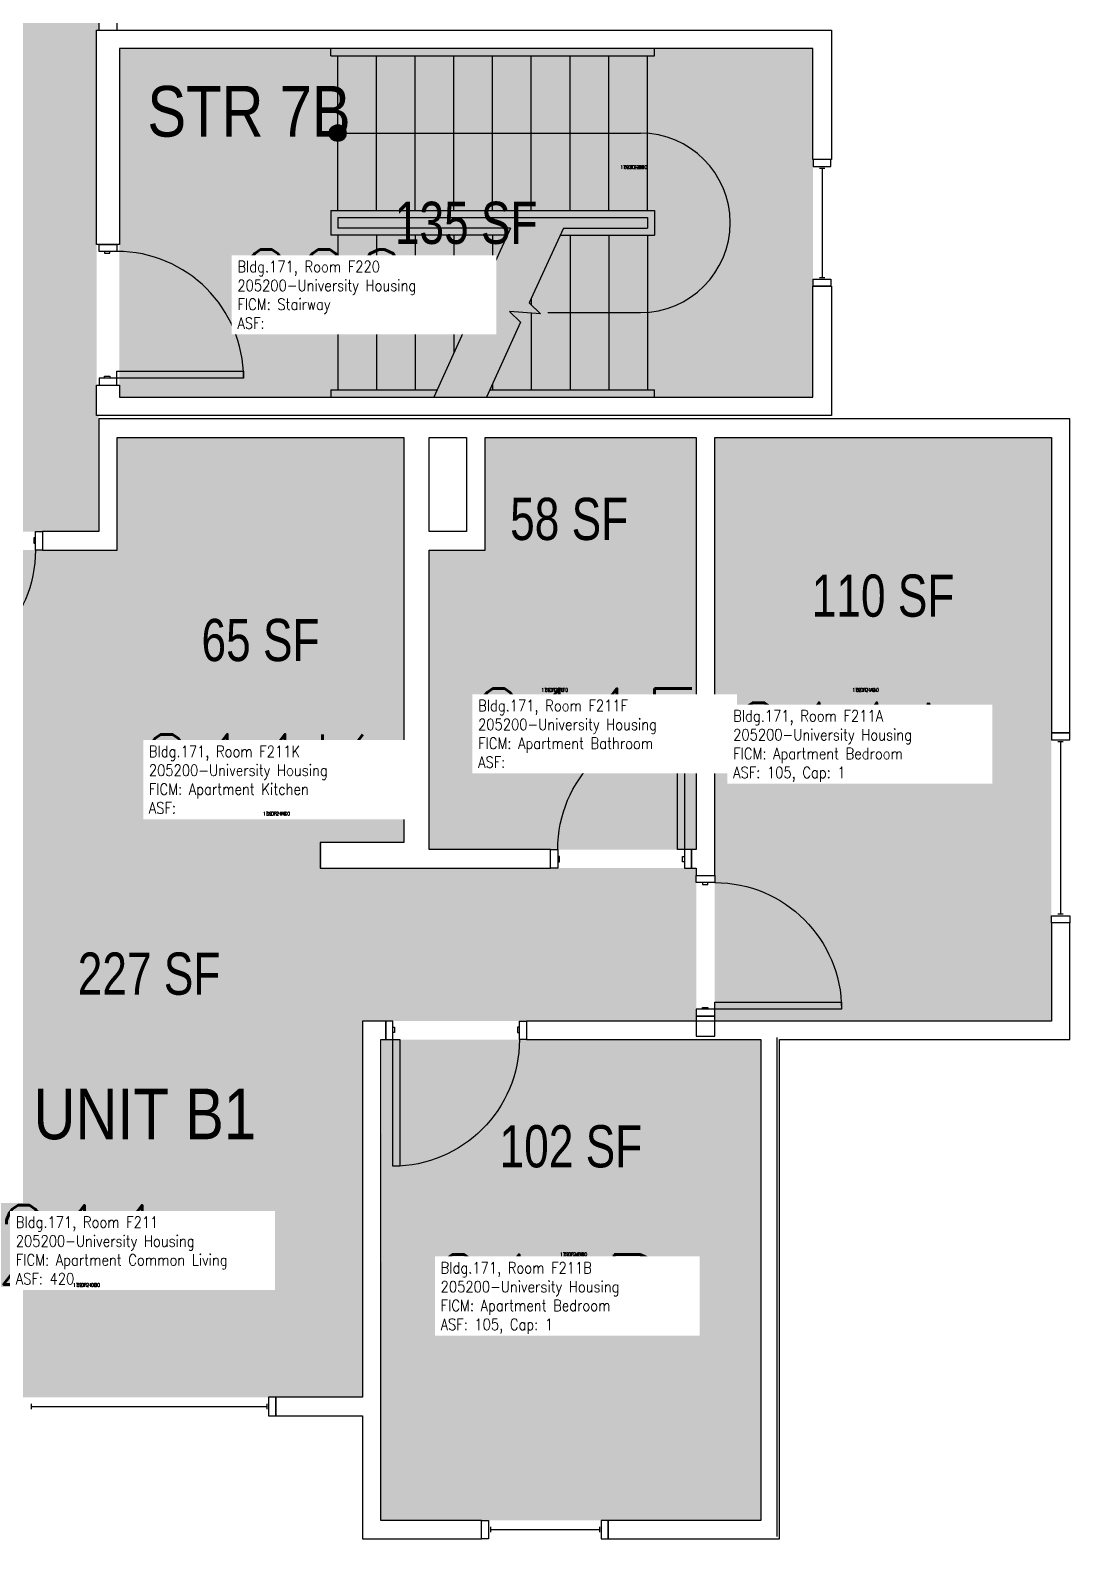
# Model space of a CAD drawing. Header units: inches. Extents: x -93 to 1642, y -75 to 1661.
# Drawn here: x 1344.4 to 1639.8, y -75.3 to 353.5 of the extents above; entities that cross this region are included whole.
import ezdxf
from ezdxf.enums import TextEntityAlignment as Align

# ---------------------------------------------------------------- set-up
doc = ezdxf.new("R2010")
doc.units = ezdxf.units.IN
doc.header["$LTSCALE"] = 96
doc.header["$MEASUREMENT"] = 0
for name, color, linetype in [('A-AREA-IDEN', 1, 'Continuous'), ('A-DOOR', 2, 'Continuous'), ('A-FLOR', 3, 'Continuous'), ('A-GLAZ', 1, 'Continuous'), ('A-IDEN-RNUM', 7, 'Continuous'), ('A-IDEN-SNUM', 4, 'Continuous'), ('A-IDEN-VNUM', 4, 'Continuous'), ('A-WALL', 5, 'Continuous'), ('AREA-TEXT', 3, 'Continuous'), ('Rooms-Category-Color', 7, 'Continuous'), ('Rooms-College-Color', 7, 'Continuous'), ('Rooms-Department-Color', 7, 'Continuous'), ('Rooms-Division-Color', 7, 'Continuous'), ('Rooms-Information', 7, 'Continuous')]:
    doc.layers.add(name, color=color, linetype=linetype)
doc.styles.add('AREA', font='arial.ttf', dxfattribs={"width": 0.75, "height": 12})
doc.styles.add('DIMS', font='ARIALN.TTF')
doc.styles.add('ROOMSNUMBER', font='txt.shx', dxfattribs={"height": 0.03})
doc.styles.add('ROOMVNUMBER', font='simplex.shx', dxfattribs={"width": 0.85})
doc.styles.get("Standard").update_dxf_attribs({"font": 'ARIALN.TTF'})
doc.dimstyles.new('NBA 2004', dxfattribs={"dimscale": 128, "dimtxt": 0.125, "dimasz": 0.09375, "dimexe": 0.125, "dimexo": 0.125, "dimgap": 0.0625, "dimtad": 1, "dimdec": 3, "dimzin": 3, "dimdsep": 46, "dimlunit": 4, "dimtxsty": 'DIMS', "dimblk": 'ARCHTICK', "dimcen": 0.09375, "dimdle": 0.125, "dimclrd": 256, "dimclre": 256, "dimclrt": 2, "dimadec": 0, "dimazin": 0, "dimtfac": 0.75, "dimtdec": 3, "dimtmove": 2, "dimatfit": 2, "dimfxl": 0.125, "dimfrac": 2, "dimtolj": 1, "dimtzin": 0, "dimlwd": -1, "dimlwe": -1, "dimarcsym": 0})

# ---------------------------------------------------------------- blocks, each defined once
blk = doc.blocks.new('_ArchTick')
at = {"color": 0, "linetype": 'ByBlock', "const_width": 0.15}
blk.add_lwpolyline([(-0.5, -0.5), (0.5, 0.5)], dxfattribs=at)

msp = doc.modelspace()

# ---------------------------------------------------------------- hatches: boundary and pattern name
at = {"layer": 'A-FLOR'}
h = msp.add_hatch(color=256, dxfattribs=at)
edge = h.paths.add_edge_path()
edge.add_line((1429.75000065152, 322.958715159717), (1429.75000065152, 325.5388031910626))
edge.add_ellipse((1431.75000065152, 324.2487591753898), major_axis=(1.682886443342739, 1.682886443342739), ratio=0.9999999999999651, start_angle=45.00000000000102, end_angle=102.17709344266342, ccw=False)
edge.add_line((1431.75000065152, 326.6287200074988), (1431.75000065152, 321.8687983432807))
edge.add_ellipse((1431.75000065152, 324.2487591753898), major_axis=(-1.682886443342702, 1.682886443342702), ratio=0.9999999999999808, start_angle=77.82290655733527, end_angle=134.9999999999994, ccw=False)
edge = h.paths.add_edge_path()
edge.add_line((1429.75000065152, 325.5388031910626), (1429.75000065152, 322.958715159717))
edge.add_ellipse((1431.75000065152, 324.2487591753898), major_axis=(-1.682886443342747, 1.682886443342747), ratio=0.9999999999999857, start_angle=12.177093442663988, end_angle=77.82290655733527, ccw=False)
edge = h.paths.add_edge_path()
edge.add_line((1431.75000065152, 324.2487591753898), (1431.75000065152, 326.6287200074988))
edge.add_ellipse((1431.75000065152, 324.2487591753898), major_axis=(1.682886443342738, 1.68288644334274), ratio=0.9999999999998909, start_angle=314.9999999999969, end_angle=405.0000000000031, ccw=False)
edge.add_line((1434.129961483629, 324.2487591753898), (1431.75000065152, 324.2487591753898))
edge = h.paths.add_edge_path()
edge.add_line((1431.75000065152, 321.8687983432807), (1431.75000065152, 324.2487591753898))
edge.add_line((1431.75000065152, 324.2487591753898), (1434.129961483629, 324.2487591753898))
edge.add_ellipse((1431.75000065152, 324.2487591753898), major_axis=(-1.682886443342739, 1.682886443342739), ratio=0.9999999999998909, start_angle=134.9999999999968, end_angle=225.0000000000031, ccw=False)
h = msp.add_hatch(color=256, dxfattribs=at)
edge = h.paths.add_edge_path()
edge.add_line((1429.749999089646, 271.9587171858581), (1429.749999089646, 274.5388052172037))
edge.add_ellipse((1431.749999089646, 273.2487612015309), major_axis=(-1.682886443342704, 1.682886443342703), ratio=0.9999999999999576, start_angle=-45.000000000001194, end_angle=12.177093442664273, ccw=False)
edge.add_line((1431.749999089646, 275.62872203364), (1431.749999089646, 270.8688003694219))
edge.add_ellipse((1431.749999089646, 273.2487612015309), major_axis=(1.682886443342676, 1.682886443342676), ratio=0.9999999999999599, start_angle=167.8229065573346, end_angle=225.0000000000012, ccw=False)
edge = h.paths.add_edge_path()
edge.add_line((1429.749999089646, 274.5388052172037), (1429.749999089646, 271.9587171858581))
edge.add_ellipse((1431.749999089646, 273.2487612015309), major_axis=(-1.682886443342747, 1.682886443342747), ratio=0.9999999999999857, start_angle=12.177093442663988, end_angle=77.82290655733527, ccw=False)
edge = h.paths.add_edge_path()
edge.add_line((1431.749999089646, 273.2487612015309), (1431.749999089646, 275.62872203364))
edge.add_ellipse((1431.749999089646, 273.2487612015309), major_axis=(-1.682886443342709, 1.682886443342709), ratio=0.99999999999995, start_angle=225.0000000000014, end_angle=314.9999999999986, ccw=False)
edge.add_line((1434.129959921755, 273.2487612015309), (1431.749999089646, 273.2487612015309))
edge = h.paths.add_edge_path()
edge.add_line((1431.749999089646, 270.8688003694219), (1431.749999089646, 273.2487612015309))
edge.add_line((1431.749999089646, 273.2487612015309), (1434.129959921755, 273.2487612015309))
edge.add_ellipse((1431.749999089646, 273.2487612015309), major_axis=(1.682886443342657, 1.682886443342657), ratio=0.9999999999999638, start_angle=225.000000000001, end_angle=314.999999999999, ccw=False)
at = {"layer": 'Rooms-Category-Color', "true_color": 0xadadad}
for points in [[(1363.875002218004, 211.004744492297), (1303.87500206219, 211.004744492297), (1303.875000468048, 332.391984803662), (1278.875000468049, 332.391984803662), (1278.875000468049, 414.7160979823528), (1303.875000468042, 414.7160979823528), (1303.875000468042, 1145.531314013069), (1303.87500206219, 1145.531314013069), (1303.87500206219, 1227.85542719176), (1303.875000468048, 1227.85542719176), (1303.875000468043, 1322.498705997726), (1363.875000340934, 1322.49870599773), (1363.875000340934, 1130.216098604817), (1388.875000340926, 1130.216098604817), (1388.875000340926, 1047.891985426127), (1363.875000340926, 1047.891985426127), (1363.875000340926, 863.8554278141951), (1388.875000340926, 863.8554278141951), (1388.875000340926, 781.5313146355043), (1363.875000340934, 781.5313146355043), (1363.875000340934, 353.4987054477958), (1363.250000098103, 353.4987054477958), (1363.250000098103, 243.998705968893), (1363.874561181933, 243.998705968893), (1363.875002218004, 242.9987318208281)], [(1369.750001793889, 348.2487335247914), (1566.750001096936, 348.2487335247914), (1566.750001096936, 249.2487340461471), (1369.750001793889, 249.2487340461471)]]:
    msp.add_hatch(color=253, dxfattribs=at).paths.add_polyline_path(points)
at = {"layer": 'Rooms-Category-Color', "true_color": 0x728ef3}
for points in [[(1369.125000233719, 237.7487584652238), (1450.500000233719, 237.7487584652242), (1450.500000233737, 122.6237584652374), (1369.125000233733, 122.6237584652238)], [(1473.625002218007, 237.7487326419836), (1533.625002218005, 237.7487326419838), (1533.625002218005, 120.6237326433242), (1457.750002218007, 120.6237326433245), (1457.750002218007, 205.7487326419841), (1473.625002218007, 205.7487326419836)], [(1634.500002218002, 237.7487326419836), (1538.875002218006, 237.7487358083857), (1538.875002217977, 113.2438420794427), (1538.875002217966, 71.87373264200266), (1634.500002217966, 71.87373264198175)], [(1438.750000155813, -35.00124153478056), (1317.518278961767, -35.00124153478011), (1317.518278961765, 71.13800581230758), (1222.643278883854, 71.87375846522029), (1222.643278883854, 115.3737584665665), (1305.868168164109, 115.3737584665627), (1305.886446970068, 205.7547711366925), (1369.143279039671, 205.7547711366923), (1369.125000233733, 122.6237584652204), (1427.250000233726, 122.623758465235), (1427.250000233728, 115.3737584665668), (1533.625000233721, 115.3737584665622), (1533.643279039673, 71.8737584652204), (1438.768278961765, 71.87375846522046)], [(1552.000002140102, 66.6237326419971), (1444.352891543057, 66.6237326420254), (1444.000002140098, -70.00126735802189), (1552.000002140103, -70.00126735802075)]]:
    msp.add_hatch(color=171, dxfattribs=at).paths.add_polyline_path(points)
at = {"layer": 'Rooms-College-Color', "true_color": 0xadadad}
for points in [[(1363.875002218004, 211.004744492297), (1303.87500206219, 211.004744492297), (1303.875000468048, 332.391984803662), (1278.875000468049, 332.391984803662), (1278.875000468049, 414.7160979823528), (1303.875000468042, 414.7160979823528), (1303.875000468042, 1145.531314013069), (1303.87500206219, 1145.531314013069), (1303.87500206219, 1227.85542719176), (1303.875000468048, 1227.85542719176), (1303.875000468043, 1322.498705997726), (1363.875000340934, 1322.49870599773), (1363.875000340934, 1130.216098604817), (1388.875000340926, 1130.216098604817), (1388.875000340926, 1047.891985426127), (1363.875000340926, 1047.891985426127), (1363.875000340926, 863.8554278141951), (1388.875000340926, 863.8554278141951), (1388.875000340926, 781.5313146355043), (1363.875000340934, 781.5313146355043), (1363.875000340934, 353.4987054477958), (1363.250000098103, 353.4987054477958), (1363.250000098103, 243.998705968893), (1363.874561181933, 243.998705968893), (1363.875002218004, 242.9987318208281)], [(1369.750001793889, 348.2487335247914), (1566.750001096936, 348.2487335247914), (1566.750001096936, 249.2487340461471), (1369.750001793889, 249.2487340461471)], [(1369.125000233719, 237.7487584652238), (1450.500000233719, 237.7487584652242), (1450.500000233737, 122.6237584652374), (1369.125000233733, 122.6237584652238)], [(1473.625002218007, 237.7487326419836), (1533.625002218005, 237.7487326419838), (1533.625002218005, 120.6237326433242), (1457.750002218007, 120.6237326433245), (1457.750002218007, 205.7487326419841), (1473.625002218007, 205.7487326419836)], [(1634.500002218002, 237.7487326419836), (1538.875002218006, 237.7487358083857), (1538.875002217977, 113.2438420794427), (1538.875002217966, 71.87373264200266), (1634.500002217966, 71.87373264198175)], [(1438.750000155813, -35.00124153478056), (1317.518278961767, -35.00124153478011), (1317.518278961765, 71.13800581230758), (1222.643278883854, 71.87375846522029), (1222.643278883854, 115.3737584665665), (1305.868168164109, 115.3737584665627), (1305.886446970068, 205.7547711366925), (1369.143279039671, 205.7547711366923), (1369.125000233733, 122.6237584652204), (1427.250000233726, 122.623758465235), (1427.250000233728, 115.3737584665668), (1533.625000233721, 115.3737584665622), (1533.643279039673, 71.8737584652204), (1438.768278961765, 71.87375846522046)], [(1552.000002140102, 66.6237326419971), (1444.352891543057, 66.6237326420254), (1444.000002140098, -70.00126735802189), (1552.000002140103, -70.00126735802075)]]:
    msp.add_hatch(color=253, dxfattribs=at).paths.add_polyline_path(points)
at = {"layer": 'Rooms-Department-Color', "true_color": 0xacacac}
for points in [[(1363.875002218004, 211.004744492297), (1303.87500206219, 211.004744492297), (1303.875000468048, 332.391984803662), (1278.875000468049, 332.391984803662), (1278.875000468049, 414.7160979823528), (1303.875000468042, 414.7160979823528), (1303.875000468042, 1145.531314013069), (1303.87500206219, 1145.531314013069), (1303.87500206219, 1227.85542719176), (1303.875000468048, 1227.85542719176), (1303.875000468043, 1322.498705997726), (1363.875000340934, 1322.49870599773), (1363.875000340934, 1130.216098604817), (1388.875000340926, 1130.216098604817), (1388.875000340926, 1047.891985426127), (1363.875000340926, 1047.891985426127), (1363.875000340926, 863.8554278141951), (1388.875000340926, 863.8554278141951), (1388.875000340926, 781.5313146355043), (1363.875000340934, 781.5313146355043), (1363.875000340934, 353.4987054477958), (1363.250000098103, 353.4987054477958), (1363.250000098103, 243.998705968893), (1363.874561181933, 243.998705968893), (1363.875002218004, 242.9987318208281)], [(1369.750001793889, 348.2487335247914), (1566.750001096936, 348.2487335247914), (1566.750001096936, 249.2487340461471), (1369.750001793889, 249.2487340461471)]]:
    msp.add_hatch(color=253, dxfattribs=at).paths.add_polyline_path(points)
at = {"layer": 'Rooms-Department-Color', "true_color": 0x604aed}
for points in [[(1369.125000233719, 237.7487584652238), (1450.500000233719, 237.7487584652242), (1450.500000233737, 122.6237584652374), (1369.125000233733, 122.6237584652238)], [(1473.625002218007, 237.7487326419836), (1533.625002218005, 237.7487326419838), (1533.625002218005, 120.6237326433242), (1457.750002218007, 120.6237326433245), (1457.750002218007, 205.7487326419841), (1473.625002218007, 205.7487326419836)], [(1634.500002218002, 237.7487326419836), (1538.875002218006, 237.7487358083857), (1538.875002217977, 113.2438420794427), (1538.875002217966, 71.87373264200266), (1634.500002217966, 71.87373264198175)], [(1438.750000155813, -35.00124153478056), (1317.518278961767, -35.00124153478011), (1317.518278961765, 71.13800581230758), (1222.643278883854, 71.87375846522029), (1222.643278883854, 115.3737584665665), (1305.868168164109, 115.3737584665627), (1305.886446970068, 205.7547711366925), (1369.143279039671, 205.7547711366923), (1369.125000233733, 122.6237584652204), (1427.250000233726, 122.623758465235), (1427.250000233728, 115.3737584665668), (1533.625000233721, 115.3737584665622), (1533.643279039673, 71.8737584652204), (1438.768278961765, 71.87375846522046)], [(1552.000002140102, 66.6237326419971), (1444.352891543057, 66.6237326420254), (1444.000002140098, -70.00126735802189), (1552.000002140103, -70.00126735802075)]]:
    msp.add_hatch(color=173, dxfattribs=at).paths.add_polyline_path(points)
at = {"layer": 'Rooms-Division-Color', "true_color": 0xadadad}
for points in [[(1363.875002218004, 211.004744492297), (1303.87500206219, 211.004744492297), (1303.875000468048, 332.391984803662), (1278.875000468049, 332.391984803662), (1278.875000468049, 414.7160979823528), (1303.875000468042, 414.7160979823528), (1303.875000468042, 1145.531314013069), (1303.87500206219, 1145.531314013069), (1303.87500206219, 1227.85542719176), (1303.875000468048, 1227.85542719176), (1303.875000468043, 1322.498705997726), (1363.875000340934, 1322.49870599773), (1363.875000340934, 1130.216098604817), (1388.875000340926, 1130.216098604817), (1388.875000340926, 1047.891985426127), (1363.875000340926, 1047.891985426127), (1363.875000340926, 863.8554278141951), (1388.875000340926, 863.8554278141951), (1388.875000340926, 781.5313146355043), (1363.875000340934, 781.5313146355043), (1363.875000340934, 353.4987054477958), (1363.250000098103, 353.4987054477958), (1363.250000098103, 243.998705968893), (1363.874561181933, 243.998705968893), (1363.875002218004, 242.9987318208281)], [(1369.750001793889, 348.2487335247914), (1566.750001096936, 348.2487335247914), (1566.750001096936, 249.2487340461471), (1369.750001793889, 249.2487340461471)]]:
    msp.add_hatch(color=253, dxfattribs=at).paths.add_polyline_path(points)
at = {"layer": 'Rooms-Division-Color', "true_color": 0x604aed}
for points in [[(1369.125000233719, 237.7487584652238), (1450.500000233719, 237.7487584652242), (1450.500000233737, 122.6237584652374), (1369.125000233733, 122.6237584652238)], [(1473.625002218007, 237.7487326419836), (1533.625002218005, 237.7487326419838), (1533.625002218005, 120.6237326433242), (1457.750002218007, 120.6237326433245), (1457.750002218007, 205.7487326419841), (1473.625002218007, 205.7487326419836)], [(1634.500002218002, 237.7487326419836), (1538.875002218006, 237.7487358083857), (1538.875002217977, 113.2438420794427), (1538.875002217966, 71.87373264200266), (1634.500002217966, 71.87373264198175)], [(1438.750000155813, -35.00124153478056), (1317.518278961767, -35.00124153478011), (1317.518278961765, 71.13800581230758), (1222.643278883854, 71.87375846522029), (1222.643278883854, 115.3737584665665), (1305.868168164109, 115.3737584665627), (1305.886446970068, 205.7547711366925), (1369.143279039671, 205.7547711366923), (1369.125000233733, 122.6237584652204), (1427.250000233726, 122.623758465235), (1427.250000233728, 115.3737584665668), (1533.625000233721, 115.3737584665622), (1533.643279039673, 71.8737584652204), (1438.768278961765, 71.87375846522046)], [(1552.000002140102, 66.6237326419971), (1444.352891543057, 66.6237326420254), (1444.000002140098, -70.00126735802189), (1552.000002140103, -70.00126735802075)]]:
    msp.add_hatch(color=173, dxfattribs=at).paths.add_polyline_path(points)

# ---------------------------------------------------------------- linework, layer by layer
at = {"layer": 'A-DOOR'}
for points in [[(1364.000000925241, 290.6237606734142), (1364.000000886521, 292.6237606734142), (1369.000000886521, 292.6237607702133), (1369.000000925241, 290.6237607702133)], [(1365.500000925241, 290.6237607024539), (1365.500000934921, 290.1237607024539), (1367.000000934921, 290.1237607314936), (1367.000000925241, 290.6237607314936)], [(1364.000001622195, 254.6237606734142), (1364.000001660914, 252.6237606734142), (1369.000001660914, 252.6237607702133), (1369.000001622195, 254.6237607702133)], [(1365.500001622195, 254.6237607024539), (1365.500001612515, 255.1237607024539), (1367.000001612515, 255.1237607314936), (1367.000001622195, 254.6237607314936)], [(1369.000001622195, 254.6237607702133), (1369.000001583475, 256.6237607702133), (1405.000001583475, 256.6237614671671), (1405.000001622195, 254.6237614671671)], [(1345.868168164145, 211.0047711366922), (1347.868168164145, 211.0047711366922), (1347.868168164145, 205.7547711366922), (1345.868168164145, 205.7547711366922)], [(1345.868168164145, 209.2547711366922), (1345.368168164145, 209.2547711366922), (1345.368168164145, 207.7547711366922), (1345.868168164145, 207.7547711366922)], [(1530.250000233749, 120.6237584665639), (1528.250000233749, 120.6237584665639), (1528.250000233749, 156.6237584665639), (1530.250000233749, 156.6237584665639)], [(1494.250000233749, 115.3737584665639), (1492.250000233749, 115.3737584665639), (1492.250000233749, 120.6237584665639), (1494.250000233749, 120.6237584665639)], [(1530.250000233749, 115.3737584665639), (1532.250000233749, 115.3737584665639), (1532.250000233749, 120.6237584665639), (1530.250000233749, 120.6237584665639)], [(1494.250000233749, 117.1237584665639), (1494.750000233749, 117.1237584665639), (1494.750000233749, 118.6237584665639), (1494.250000233749, 118.6237584665639)], [(1530.250000233749, 117.1237584665639), (1529.750000233749, 117.1237584665639), (1529.750000233749, 118.6237584665639), (1530.250000233749, 118.6237584665639)], [(1533.625000233748, 111.2438679026591), (1533.625000233748, 113.2438679026591), (1538.875000233748, 113.2438679026591), (1538.875000233748, 111.2438679026591)], [(1535.375000233748, 111.2438679026591), (1535.375000233748, 110.7438679026591), (1536.875000233748, 110.7438679026591), (1536.875000233748, 111.2438679026591)], [(1538.875000233748, 75.24386790265908), (1538.875000233748, 77.24386790265908), (1574.875000233748, 77.2438679026593), (1574.875000233748, 75.2438679026593)], [(1533.625000233748, 75.24386790265908), (1533.625000233748, 73.24386790265908), (1538.875000233748, 73.24386790265908), (1538.875000233748, 75.24386790265908)], [(1535.375000233748, 75.24386790265908), (1535.375000233748, 75.74386790265908), (1536.875000233748, 75.74386790265908), (1536.875000233748, 75.24386790265908)], [(1447.375000155843, 71.87375846521991), (1445.375000155843, 71.87375846521991), (1445.375000155843, 66.62375846521991), (1447.375000155843, 66.62375846521991)], [(1447.375000155843, 70.12375846521991), (1447.875000155843, 70.12375846521991), (1447.875000155843, 68.62375846521991), (1447.375000155843, 68.62375846521991)], [(1483.375000155843, 70.12375846521991), (1482.875000155843, 70.12375846521991), (1482.875000155843, 68.62375846521991), (1483.375000155843, 68.62375846521991)], [(1483.375000155843, 71.87375846521991), (1485.375000155843, 71.87375846521991), (1485.375000155843, 66.62375846521991), (1483.375000155843, 66.62375846521991)], [(1447.375000155843, 66.62375846521991), (1449.375000155843, 66.62375846521991), (1449.375000155843, 30.62375846521991), (1447.375000155843, 30.62375846521991)]]:
    msp.add_lwpolyline(points, close=True, dxfattribs=at)
msp.add_arc((1369.000001622195, 254.6237607702133), 36, 1.10923742671074e-06, 90.00000110923092, dxfattribs=at)
at = {"layer": 'A-DOOR', "extrusion": (0, 0, -1)}
for centre, start, end in [((-1309.868168164145, 205.7547711366922), 180, 270), ((-1530.250000233749, 120.6237584665639), 0, 90), ((-1538.875000233748, 75.24386790265908), 90, 180), ((-1447.375000155843, 66.62375846521991), 180, 270)]:
    msp.add_arc(centre, 36, start, end, dxfattribs=at)
at = {"layer": 'A-FLOR'}
for p, q in [((1429.75000065152, 346.2487591753898), (1429.75000065152, 348.2487591753898)), ((1521.75000065152, 346.2487591753898), (1521.75000065152, 348.2487591753898)), ((1429.75000065152, 346.2487591753898), (1521.75000065152, 346.2487591753898)), ((1431.75000065152, 302.2487591753898), (1431.75000065152, 346.2487591753898)), ((1442.75000065152, 302.2487591753898), (1442.75000065152, 346.2487591753898)), ((1453.75000065152, 302.2487591753898), (1453.75000065152, 346.2487591753898)), ((1464.75000065152, 302.2487591753898), (1464.75000065152, 346.2487591753898)), ((1475.75000065152, 302.2487591753898), (1475.75000065152, 346.2487591753898)), ((1486.75000065152, 302.2487591753898), (1486.75000065152, 346.2487591753898)), ((1497.75000065152, 302.2487591753898), (1497.75000065152, 346.2487591753898)), ((1508.75000065152, 302.2487591753898), (1508.75000065152, 346.2487591753898)), ((1519.75000065152, 302.2487591753898), (1519.75000065152, 346.2487591753898)), ((1431.750000651784, 324.248758688455), (1517.750001013038, 324.248758688455)), ((1429.75000065152, 302.2487591753899), (1521.75000065152, 302.2487591753898)), ((1429.75000065152, 302.2487591753899), (1429.750000604889, 295.2487605544721)), ((1431.75000065152, 300.2487591753899), (1519.75000065152, 300.2487591753898)), ((1431.75000065152, 300.2487591753899), (1431.750000620469, 297.248760554472)), ((1519.75000065152, 300.2487591753898), (1519.750000645462, 297.248760554472)), ((1521.75000065152, 302.2487591753898), (1521.750000645462, 295.248760554472)), ((1480.883131626593, 297.248760554472), (1431.750000658106, 297.248760554472)), ((1495.883131626593, 297.248760554472), (1519.750000645462, 297.248760554472)), ((1479.970319833174, 295.2487605544721), (1429.750000604889, 295.2487605544721)), ((1431.750000651784, 295.2487605544722), (1431.750000651783, 251.2487605544722)), ((1442.750000651784, 295.2487605544721), (1442.750000651783, 251.2487605544722)), ((1453.750000651784, 295.2487605544721), (1453.750000651783, 251.2487605544722)), ((1464.750000651784, 295.2487605544721), (1464.750000651783, 261.8367743126868)), ((1475.750000651784, 295.2487605544721), (1475.750000651784, 286.0019054813499)), ((1494.971992091091, 295.2487605544721), (1521.750000645462, 295.248760554472)), ((1497.750000413144, 295.248760554472), (1497.750000413144, 251.2487605544721)), ((1497.750000651784, 295.2487605544721), (1497.750000651783, 251.2487605544721)), ((1508.750000413144, 295.2487605544721), (1508.750000413144, 251.2487605544721)), ((1519.750000413144, 295.2487605544721), (1519.750000413144, 251.2487605544721)), ((1486.750000413144, 277.2010491829952), (1486.750000413144, 275.4310405625991)), ((1486.750000413144, 273.1178513843249), (1486.750000413144, 251.2487605544721)), ((1475.750000413144, 253.0554610016385), (1475.750000413144, 251.2487605544721)), ((1429.750000651783, 251.2487605544722), (1429.750000651783, 249.2487605544722)), ((1429.750000651783, 251.2487605544722), (1459.926842769755, 251.2487605544722)), ((1474.926922310032, 251.2487605544722), (1521.750000645462, 251.2487605544721)), ((1521.750000657561, 249.2487596639205), (1521.750000645462, 251.2487605544721))]:
    msp.add_line(p, q, dxfattribs=at)
for points in [[(1480.883131626593, 297.248760554472), (1471.179771823694, 275.9883871174555), (1474.316159405927, 272.9228536700045), (1465.56996101405, 273.5874612411665), (1468.706348596284, 270.5219277937151), (1459.015782718531, 249.248760431552)], [(1495.883131626593, 297.248760554472), (1486.179771823694, 275.9883871174555), (1489.316159405927, 272.9228536700045), (1480.56996101405, 273.5874612411665), (1483.706348596284, 270.5219277937151), (1474.015782718531, 249.248760431552)]]:
    msp.add_lwpolyline(points, dxfattribs=at)
for centre in [(1431.75000065152, 324.2487591753898), (1431.749999089646, 273.2487612015309)]:
    msp.add_circle(centre, 2.379960832109027, dxfattribs=at)
msp.add_arc((1517.750001013038, 298.7487614215902), 25.49999973312458, 270, 90, dxfattribs=at)
at = {"layer": 'A-GLAZ'}
for p, q in [((1568.625000371066, 314.2487593418539), (1570.125000371066, 314.2487593128142)), ((1569.375000371066, 314.248759327334), (1569.374999770912, 283.248759327334)), ((1568.624999770912, 283.2487593418539), (1570.124999770912, 283.2487593128142)), ((1636.375000233745, 151.3395195847304), (1637.875000233745, 151.3395195847304)), ((1637.125000233745, 151.3395195847304), (1637.125000233746, 102.3395195847304)), ((1636.375000233746, 102.3395195847304), (1637.875000233746, 102.3395195847304)), ((1344.625000155841, -36.87624153478032), (1344.625000155841, -38.37624153478032)), ((1344.625000155841, -37.62624153478032), (1411.625000155841, -37.62624153478055)), ((1411.625000155841, -36.87624153478055), (1411.625000155841, -38.37624153478055)), ((1475.125000155843, -71.87624153478191), (1475.125000155843, -73.37624153478191)), ((1475.125000155843, -72.62624153478191), (1506.125000155843, -72.62624153478168)), ((1506.125000155843, -71.87624153478168), (1506.125000155843, -73.37624153478168))]:
    msp.add_line(p, q, dxfattribs=at)
for points in [[(1571.875000380746, 314.7487592789345), (1571.875000419466, 316.7487592789345), (1566.875000419466, 316.7487593757336), (1566.875000380746, 314.7487593757336)], [(1571.874999761232, 282.7487592789345), (1571.874999722512, 280.7487592789345), (1566.874999722512, 280.7487593757336), (1566.874999761232, 282.7487593757336)], [(1639.750000233745, 151.8395195847304), (1639.750000233745, 153.8395195847304), (1634.500000233745, 153.8395195847304), (1634.500000233745, 151.8395195847304)], [(1639.750000233746, 101.8395195847304), (1639.750000233746, 99.8395195847304), (1634.500000233746, 99.8395195847304), (1634.500000233746, 101.8395195847304)], [(1412.125000155841, -40.25124153478055), (1414.125000155841, -40.25124153478055), (1414.125000155841, -35.00124153478055), (1412.125000155841, -35.00124153478055)], [(1474.625000155843, -75.25124153478191), (1472.625000155843, -75.25124153478191), (1472.625000155843, -70.00124153478191), (1474.625000155843, -70.00124153478191)], [(1506.625000155843, -75.25124153478168), (1508.625000155843, -75.25124153478146), (1508.625000155843, -70.00124153478146), (1506.625000155843, -70.00124153478168)]]:
    msp.add_lwpolyline(points, close=True, dxfattribs=at)
at = {"layer": 'A-WALL'}
for p, q in [((1363.87499995082, 359.4987560719013), (1363.87499995082, 353.4987579153077)), ((1369.12499995082, 353.4987579153077), (1369.12499995082, 359.4987560719013)), ((1363.249999707992, 353.4987593483125), (1572.000001130939, 353.4987593353509)), ((1363.250000886521, 292.6237606588942), (1363.249999707992, 353.4987593483125)), ((1363.87499995082, 353.4987579153077), (1369.12499995082, 353.4987579153077)), ((1572.000001130939, 353.4987593353509), (1572.000000419466, 316.7487592765145)), ((1566.7500010293, 348.2487593356769), (1369.749999809631, 348.2487593479089)), ((1369.749999809631, 348.2487593479089), (1369.750000886522, 292.6237607847331)), ((1566.750000419466, 316.7487593781535), (1566.7500010293, 348.2487593356769)), ((1572.000000419466, 316.7487592765145), (1566.750000419466, 316.7487593781535)), ((1369.750000886522, 292.6237607847331), (1363.250000886521, 292.6237606588942)), ((1566.749999112678, 249.2487599200841), (1566.749999722512, 280.7487593781535)), ((1566.749999722512, 280.7487593781535), (1571.999999722512, 280.7487592765145)), ((1571.999999722512, 280.7487592765145), (1571.999999011039, 243.9987598692647)), ((1363.250001660914, 252.6237606588942), (1369.750001660914, 252.6237607847331)), ((1363.250001827893, 243.9987598692646), (1363.250001660914, 252.6237606588942)), ((1369.750001660914, 252.6237607847331), (1369.750001726254, 249.2487598692646)), ((1369.750001726254, 249.2487598692646), (1566.749999112678, 249.2487598692647)), ((1571.999999011039, 243.9987598692647), (1363.250001827893, 243.9987598692646)), ((1639.750000233744, 242.9987584652235), (1363.875000233747, 242.9987584652238)), ((1363.875000233747, 242.9987584652235), (1363.875000233747, 211.0047711366922)), ((1639.750000233746, 153.8395195847304), (1639.750000233744, 242.9987584652233)), ((1369.125000233747, 237.7487584652238), (1450.500000233746, 237.7487584652235)), ((1369.125000233747, 205.7547711366922), (1369.125000233747, 237.7487584652235)), ((1450.500000233747, 237.7487584652235), (1450.50000023375, 122.6237584652274)), ((1457.750000233746, 237.7487584652235), (1468.375000233748, 237.7487584652235)), ((1457.750000233747, 210.9987584652238), (1457.750000233747, 237.7487584652235)), ((1468.375000233748, 237.7487584652235), (1468.375000233748, 210.9987584652235)), ((1473.625000233748, 237.7487584652235), (1533.625000233747, 237.7487584652235)), ((1473.625000233748, 205.7487584652233), (1473.625000233748, 237.7487584652235)), ((1533.625000233747, 237.7487584652235), (1533.625000233747, 120.6237584665641)), ((1538.875000233747, 237.7487584652235), (1634.500000233744, 237.7487584652235)), ((1538.875000233747, 113.2438679026591), (1538.875000233747, 237.7487584652235)), ((1634.500000233744, 237.7487584652233), (1634.500000233746, 153.8395195847304)), ((1363.875000233747, 211.0047711366924), (1347.868168164145, 211.0047711366924)), ((1347.868168164145, 211.0047711366924), (1347.868168164145, 205.7547711366924)), ((1468.375000233748, 210.9987584652235), (1457.750000233747, 210.9987584652238)), ((1347.868168164145, 205.7547711366924), (1369.125000233747, 205.7547711366924)), ((1457.75000023375, 120.6237584665644), (1457.750000233747, 205.7487584652238)), ((1457.750000233747, 205.7487584652238), (1473.625000233748, 205.7487584652233)), ((1634.500000233746, 153.8395195847304), (1639.750000233746, 153.8395195847304)), ((1450.50000023375, 122.6237584652274), (1426.750000233754, 122.6237584652274)), ((1426.750000233754, 122.6237584652274), (1426.750000233754, 115.3737584652274)), ((1492.250000233749, 120.6237584665641), (1457.750000233749, 120.6237584665641)), ((1492.250000233749, 115.3737584665641), (1492.250000233749, 120.6237584665641)), ((1533.625000233747, 120.6237584665639), (1532.250000233749, 120.6237584665639)), ((1532.250000233749, 120.6237584665639), (1532.250000233749, 115.3737584665639)), ((1426.750000233754, 115.3737584652274), (1455.000000233747, 115.3737584652274)), ((1455.000000233746, 115.3737584665641), (1492.250000233749, 115.3737584665641)), ((1532.250000233749, 115.3737584665639), (1533.625000233747, 115.3737584665639)), ((1533.625000233747, 115.3737584665641), (1533.625000233747, 113.2438679026591)), ((1533.625000233747, 113.2438679026591), (1538.875000233747, 113.2438679026591)), ((1639.750000233746, 99.8395195847304), (1634.500000233746, 99.8395195847304)), ((1634.500000233746, 99.8395195847304), (1634.500000233747, 71.87375846521968)), ((1639.750000233747, 66.62375846521968), (1639.750000233746, 99.8395195847304)), ((1533.625000233748, 73.24386790265908), (1533.625000233748, 67.62375846522082)), ((1538.875000233748, 73.24386790265908), (1533.625000233748, 73.24386790265908)), ((1538.875000233748, 67.62375846522082), (1538.875000233748, 73.24386790265908)), ((1445.375000155843, 71.87375846521991), (1438.750000155843, 71.87375846522013)), ((1438.750000155842, 71.87375846522013), (1438.75000015584, -35.00124153478055)), ((1445.375000155843, 66.62375846521991), (1445.375000155843, 71.87375846521991)), ((1634.500000233747, 71.87375846521968), (1485.375000155843, 71.87375846521991)), ((1485.375000155843, 71.87375846521991), (1485.375000155843, 66.62375846521991)), ((1444.000000155842, 66.62375846521991), (1445.375000155843, 66.62375846521991)), ((1444.000000155839, -70.00124153478191), (1444.000000155842, 66.62375846522013)), ((1485.375000155843, 66.62375846521991), (1552.000000155845, 66.62375846521968)), ((1533.625000233748, 67.62375846522082), (1538.875000233748, 67.62375846522082)), ((1552.000000155844, 66.62375846521968), (1552.000000155845, -70.001241534781)), ((1556.625000155843, -74.62624153478032), (1556.625000155841, 67.24875846521923)), ((1557.250000155845, -75.251241534781), (1557.250000155844, 66.62375846521968)), ((1557.250000155845, 66.62375846521968), (1639.750000233747, 66.62375846521945)), ((1438.75000015584, -35.00124153478077), (1414.125000155841, -35.00124153478055)), ((1414.125000155841, -35.00124153478055), (1414.125000155841, -40.25124153478055)), ((1414.125000155841, -40.25124153478055), (1438.75000015584, -40.25124153478077)), ((1438.75000015584, -40.25124153478055), (1438.750000155839, -75.25124153478191)), ((1472.625000155843, -70.00124153478191), (1444.00000015584, -70.00124153478214)), ((1472.625000155843, -75.25124153478191), (1472.625000155843, -70.00124153478191)), ((1552.000000155845, -70.001241534781), (1508.625000155843, -70.00124153478146)), ((1508.625000155843, -70.00124153478146), (1508.625000155843, -75.25124153478146)), ((1438.750000155839, -75.25124153478214), (1472.625000155843, -75.25124153478191)), ((1508.625000155843, -75.25124153478146), (1557.250000155845, -75.251241534781))]:
    msp.add_line(p, q, dxfattribs=at)

# ---------------------------------------------------------------- texts
at = {"layer": 'A-AREA-IDEN'}
for s, p in [('STR 7B', (1406.544142645169, 323.250349336586)), ('UNIT B1', (1376.949960720725, 38.30308317886011))]:
    msp.add_text(s, height=14.4, dxfattribs=at).set_placement(p, align=Align.CENTER)
at = {"layer": 'A-IDEN-RNUM', "style": 'ROOMSNUMBER', "width": 0.85}
for s, p in [('0220-00', (1515.87192971752, 314.5532642368412)), ('0211-F0', (1493.407211127171, 166.0025301023657)), ('0211-A0', (1581.731533033188, 166.0025301023657)), ('0211-K0', (1414.341057868585, 130.8123138534024)), ('0211-B0', (1498.775776890125, 5.613675590991543)), ('0211-00', (1360.388627141289, -3.117025707155325))]:
    msp.add_text(s, height=1, dxfattribs=at).set_placement(p, align=Align.MIDDLE_CENTER)
at = {"layer": 'A-IDEN-SNUM', "style": 'ROOMSNUMBER', "width": 0.85}
for s, p in [('1710F22000', (1515.87192971752, 314.5532642368412)), ('1710F211F0', (1493.407211127171, 166.0025301023657)), ('1710F211A0', (1581.731533033188, 166.0025301023657)), ('1710F211K0', (1414.341057868585, 130.8123138534024)), ('1710F211B0', (1498.775776890125, 5.613675590991543)), ('1710F21100', (1360.388627141289, -3.117025707155325))]:
    msp.add_text(s, height=1, dxfattribs=at).set_placement(p, align=Align.MIDDLE_CENTER)
at = {"layer": 'A-IDEN-VNUM', "style": 'ROOMVNUMBER', "width": 0.85}
for s, p in [('220', (1427.827337845855, 279.8738241661639)), ('211F', (1501.220189641315, 155.1129834069819)), ('211A', (1575.054366276775, 151.1139754061642)), ('211K', (1408.139763248183, 142.0935987308785)), ('211', (1358.949960720762, 8.30308317889694)), ('211B', (1491.044505037104, -5.730644448747626))]:
    msp.add_text(s, height=22.5, dxfattribs=at).set_placement(p, align=Align.MIDDLE_CENTER)
at = {"layer": 'AREA-TEXT', "style": 'AREA', "width": 0.75}
for s, p in [('135 SF', (1468.250001445412, 298.7487337854693)), ('58 SF', (1497.506365540341, 214.6001226606204)), ('110 SF', (1586.687502217984, 192.8037890237571)), ('65 SF', (1409.812500233728, 180.186258465224)), ('227 SF', (1378.143278961763, 85.37676480095598)), ('102 SF', (1498.000002140101, 36.30378744057514))]:
    msp.add_text(s, height=12, dxfattribs=at).set_placement(p, align=Align.MIDDLE_CENTER)

# ---------------------------------------------------------------- leaders
at = {"layer": 'A-FLOR'}
for points in [[(1465.058430165998, 273.2487612015309), (1431.749999089646, 273.2487612015309)], [(1491.458804429702, 273.2487592222058), (1517.750001013038, 273.2487592222058)]]:
    msp.add_leader(points, dimstyle='NBA 2004', override={"dimscale": 96, "dimasz": 0.09375, "dimgap": 0.0625, "dimtad": 0}, dxfattribs=at)

# ---------------------------------------------------------------- next in the draw order: texts
at = {"layer": 'Rooms-Information', "char_height": 3.214285714285714, "width": 72, "attachment_point": 7, "style": 'ROOMVNUMBER', "bg_fill": 3, "box_fill_scale": 1.5, "bg_fill_color": 256, "bg_fill_true_color": 13158600, "bg_fill_transparency": 0}
for s, insert in [('Bldg.171, Room F220^M^J205200-University Housing^M^JFICM: Stairway^M^JASF: ', (1403.238052131569, 268.6238241661639)), ('Bldg.171, Room F211A^M^J205200-University Housing^M^JFICM: Apartment Bedroom^M^JASF: 105, Cap: 1', (1544.090080562489, 139.8639754061642)), ('Bldg.171, Room F211K^M^J205200-University Housing^M^JFICM: Apartment Kitchen^M^JASF: ', (1378.086191819612, 130.8435987308785)), ('Bldg.171, Room F211^M^J205200-University Housing^M^JFICM: Apartment Common Living^M^JASF: 420', (1340.280317863619, -2.946916821103059)), ('Bldg.171, Room F211B^M^J205200-University Housing^M^JFICM: Apartment Bedroom^M^JASF: 105, Cap: 1', (1460.990933608533, -16.98064444874763))]:
    msp.add_mtext(s, dxfattribs=dict(at, insert=insert))

# ---------------------------------------------------------------- next in the draw order: texts
at = {"layer": 'Rooms-Information', "insert": (1471.621975355601, 143.8629834069819), "char_height": 3.214285714285714, "width": 72, "attachment_point": 7, "style": 'ROOMVNUMBER', "bg_fill": 3, "box_fill_scale": 1.5, "bg_fill_color": 256, "bg_fill_true_color": 13158600, "bg_fill_transparency": 0}
msp.add_mtext('Bldg.171, Room F211F^M^J205200-University Housing^M^JFICM: Apartment Bathroom^M^JASF: ', dxfattribs=at)

doc.saveas('drawing.dxf')
